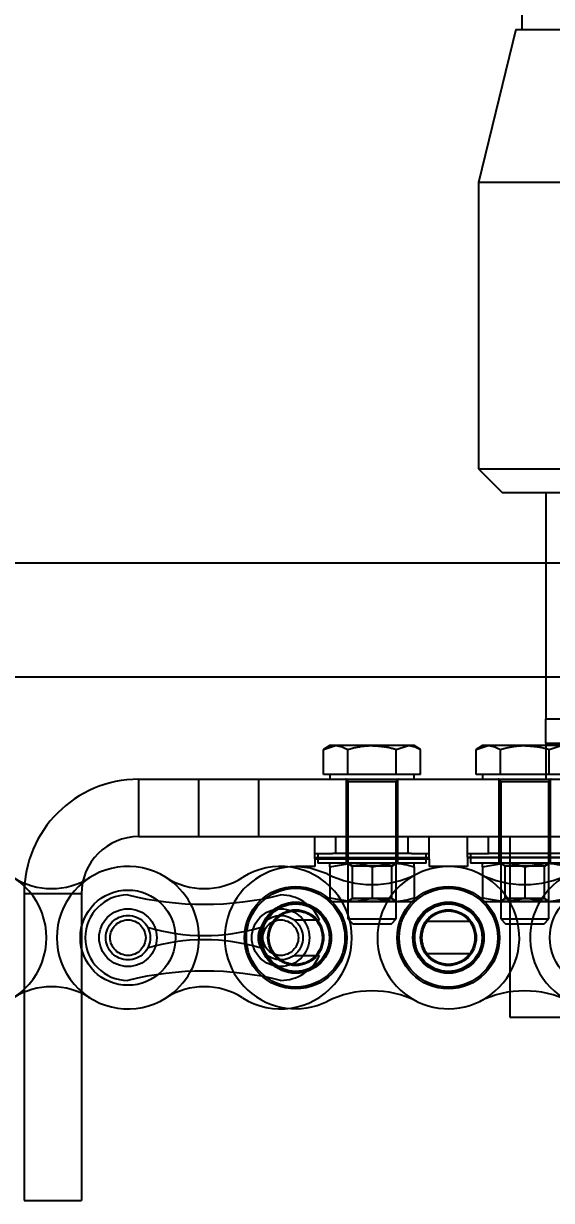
# Model space of a CAD drawing. Header units: metres. Extents: x 0 to 63075, y 0 to 44550.
# Drawn here: x 41566 to 41609.9, y 35213.3 to 35311.1 of the extents above; entities that cross this region are included whole.
import ezdxf

# ---------------------------------------------------------------- set-up
doc = ezdxf.new("R2010")
doc.units = ezdxf.units.M
doc.header["$LTSCALE"] = 75
doc.linetypes.add('HIDDEN2', pattern=[4.7625, 3.175, -1.5875])
for name, color, linetype in [('SDM', 7, 'Continuous'), ('SL4', 4, 'Continuous'), ('ST1', 7, 'HIDDEN2')]:
    doc.layers.add(name, color=color, linetype=linetype)
doc.styles.add('ROMANS', font='ROMANS.SHX')
doc.dimstyles.new('75___1-75', dxfattribs={"dimscale": 75, "dimtxt": 2.5, "dimasz": 2, "dimexe": 1.5, "dimexo": 1, "dimgap": 0.5, "dimtad": 1, "dimdec": 0, "dimzin": 12, "dimtxsty": 'ROMANS', "dimcen": 0, "dimclrd": 256, "dimclre": 256, "dimclrt": 3, "dimazin": 3, "dimtfac": 1, "dimtdec": 0, "dimtmove": 0, "dimatfit": 0, "dimfxl": 1, "dimlwd": -1, "dimlwe": -1, "dimarcsym": 0})

# ---------------------------------------------------------------- blocks, each defined once
blk = doc.blocks.new('*D31')
at = {"layer": 'Defpoints', "color": 0, "transparency": 16777216}
for p in [(37273.133, 35690.511), (37273.133, 35271.031), (41947.608, 35271.031)]:
    blk.add_point(p, dxfattribs=at)
at = {"layer": 'SDM', "transparency": 16777216}
for p, q in [((37273.133, 35346.031), (37273.133, 35803.011)), ((41947.608, 35346.031), (41947.608, 35803.011)), ((41797.608, 35690.511), (37423.133, 35690.511))]:
    blk.add_line(p, q, dxfattribs=at)
for points in [[(37423.133, 35715.511), (37423.133, 35665.511), (37273.133, 35690.511)], [(41797.608, 35715.511), (41797.608, 35665.511), (41947.608, 35690.511)]]:
    blk.add_solid(points, dxfattribs=at)
at = {"layer": 'SDM', "color": 3, "transparency": 16777216, "insert": (39610.371, 35821.761), "char_height": 187.5, "attachment_point": 5, "style": 'ROMANS'}
blk.add_mtext('4674', dxfattribs=at)
blk = doc.blocks.new('A$C6e6623c1')
at = {"layer": 'SL4'}
for p, q in [((4334.328, 1780.652), (4334.328, 1769.652)), ((4333.828, 1769.652), (4330.728, 1756.952)), ((4333.828, 1769.652), (4366.328, 1769.652)), ((4330.728, 1756.952), (4330.728, 1733.152)), ((4366.328, 1756.952), (4330.728, 1756.952)), ((4330.728, 1733.152), (4332.728, 1731.152)), ((4330.728, 1733.152), (4366.328, 1733.152)), ((4366.328, 1731.152), (4332.728, 1731.152)), ((4336.328, 1731.152), (4336.328, 1725.35)), ((3669.713, 1725.35), (4614.715, 1725.35)), ((4619.713, 1715.825), (3669.713, 1715.825))]:
    blk.add_line(p, q, dxfattribs=at)
at = {"layer": 'ST1'}
for p, q in [((4336.328, 1725.35), (4336.328, 1712.373)), ((3669.713, 1720.588), (4669.713, 1720.588)), ((4669.713, 1715.825), (3669.713, 1715.825)), ((4336.328, 1712.373), (4338.417, 1712.373)), ((4317.836, 1709.84), (4318.846, 1710.152)), ((4318.378, 1710.152), (4317.836, 1709.84)), ((4317.836, 1707.753), (4317.836, 1709.84)), ((4318.846, 1710.152), (4318.378, 1710.152)), ((4321.878, 1710.152), (4318.846, 1710.152)), ((4319.857, 1707.753), (4319.857, 1709.84)), ((4324.909, 1710.152), (4321.878, 1710.152)), ((4323.898, 1709.84), (4324.909, 1710.152)), ((4323.898, 1707.753), (4323.898, 1709.84)), ((4325.378, 1710.152), (4324.909, 1710.152)), ((4325.919, 1709.84), (4325.378, 1710.152)), ((4325.919, 1707.753), (4325.919, 1709.84)), ((4330.536, 1709.84), (4331.546, 1710.152)), ((4331.078, 1710.152), (4330.536, 1709.84)), ((4330.536, 1707.753), (4330.536, 1709.84)), ((4331.546, 1710.152), (4331.078, 1710.152)), ((4334.578, 1710.152), (4331.546, 1710.152)), ((4332.557, 1707.753), (4332.557, 1709.84)), ((4337.609, 1710.152), (4334.578, 1710.152)), ((4336.328, 1710.353), (4351.328, 1710.353)), ((4336.328, 1710.353), (4336.328, 1707.353)), ((4336.598, 1709.84), (4337.609, 1710.152)), ((4336.598, 1707.753), (4336.598, 1709.84)), ((4318.846, 1707.753), (4317.836, 1707.753)), ((4318.378, 1707.753), (4318.378, 1707.353)), ((4319.857, 1707.753), (4318.846, 1707.753)), ((4321.878, 1707.753), (4319.857, 1707.753)), ((4323.898, 1707.753), (4321.878, 1707.753)), ((4324.909, 1707.753), (4323.898, 1707.753)), ((4325.919, 1707.753), (4324.909, 1707.753)), ((4325.378, 1707.353), (4325.378, 1707.753)), ((4331.546, 1707.753), (4330.536, 1707.753)), ((4331.078, 1707.753), (4331.078, 1707.353)), ((4332.557, 1707.753), (4331.546, 1707.753)), ((4334.578, 1707.753), (4332.557, 1707.753)), ((4336.598, 1707.753), (4334.578, 1707.753)), ((4337.609, 1707.753), (4336.598, 1707.753)), ((4302.468, 1702.59), (4302.468, 1707.353)), ((4302.468, 1707.353), (4307.468, 1707.353)), ((4307.468, 1702.59), (4307.468, 1707.353)), ((4307.468, 1707.353), (4312.468, 1707.353)), ((4312.468, 1702.59), (4312.468, 1707.353)), ((4312.468, 1707.353), (4420.188, 1707.353)), ((4319.728, 1707.353), (4319.728, 1702.59)), ((4323.878, 1707.152), (4319.878, 1707.152)), ((4319.878, 1707.152), (4319.878, 1695.743)), ((4323.878, 1695.743), (4323.878, 1707.152)), ((4324.028, 1702.59), (4324.028, 1707.353)), ((4332.428, 1707.353), (4332.428, 1702.59)), ((4336.578, 1707.152), (4332.578, 1707.152)), ((4332.578, 1707.152), (4332.578, 1695.743)), ((4336.578, 1695.743), (4336.578, 1707.152)), ((4336.728, 1702.59), (4336.728, 1707.353)), ((4302.468, 1702.59), (4307.468, 1702.59)), ((4307.468, 1702.59), (4312.468, 1702.59)), ((4312.468, 1702.59), (4420.188, 1702.59)), ((4317.128, 1701.19), (4317.128, 1702.59)), ((4318.878, 1701.19), (4318.878, 1702.59)), ((4319.728, 1702.59), (4319.728, 1701.19)), ((4324.028, 1701.19), (4324.028, 1702.59)), ((4324.878, 1701.19), (4324.878, 1702.59)), ((4326.628, 1701.19), (4326.628, 1702.59)), ((4329.828, 1701.19), (4329.828, 1702.59)), ((4331.578, 1701.19), (4331.578, 1702.59)), ((4332.428, 1702.59), (4332.428, 1701.19)), ((4333.332, 1702.59), (4333.332, 1687.59)), ((4336.728, 1701.19), (4336.728, 1702.59)), ((4317.128, 1701.19), (4318.594, 1701.19)), ((4317.128, 1700.753), (4317.128, 1701.19)), ((4317.128, 1700.84), (4326.628, 1700.84)), ((4317.128, 1700.753), (4326.628, 1700.753)), ((4317.128, 1700.753), (4317.128, 1700.095)), ((4317.378, 1701.19), (4317.378, 1700.39)), ((4325.161, 1701.19), (4318.594, 1701.19)), ((4319.728, 1701.19), (4319.728, 1700.39)), ((4324.028, 1700.39), (4324.028, 1701.19)), ((4325.161, 1701.19), (4326.628, 1701.19)), ((4326.378, 1700.39), (4326.378, 1701.19)), ((4326.628, 1700.753), (4326.628, 1701.19)), ((4326.628, 1700.753), (4326.628, 1700.095)), ((4329.828, 1701.19), (4331.578, 1701.19)), ((4329.828, 1700.878), (4329.828, 1701.19)), ((4329.828, 1700.878), (4339.328, 1700.878)), ((4329.828, 1700.878), (4329.828, 1700.095)), ((4329.828, 1700.84), (4339.328, 1700.84)), ((4330.078, 1701.19), (4330.078, 1700.39)), ((4337.578, 1701.19), (4331.578, 1701.19)), ((4332.428, 1701.19), (4332.428, 1700.39)), ((4336.728, 1700.39), (4336.728, 1701.19)), ((4317.128, 1700.095), (4315.528, 1700.095)), ((4326.378, 1700.39), (4317.378, 1700.39)), ((4318.378, 1700.077), (4320.128, 1700.39)), ((4318.378, 1700.077), (4318.378, 1697.503)), ((4319.878, 1700.39), (4319.878, 1700.365)), ((4319.878, 1700.39), (4320.228, 1700.145)), ((4323.878, 1700.365), (4319.878, 1700.365)), ((4319.878, 1700.365), (4320.228, 1700.12)), ((4323.528, 1700.145), (4320.228, 1700.145)), ((4320.228, 1700.145), (4320.228, 1700.12)), ((4323.528, 1700.12), (4320.228, 1700.12)), ((4320.228, 1700.12), (4320.228, 1697.435)), ((4321.878, 1700.077), (4323.628, 1700.39)), ((4321.878, 1700.077), (4321.878, 1697.503)), ((4323.528, 1700.145), (4323.878, 1700.39)), ((4323.528, 1700.12), (4323.878, 1700.365)), ((4323.528, 1700.12), (4323.528, 1700.145)), ((4323.528, 1697.435), (4323.528, 1700.12)), ((4323.878, 1700.365), (4323.878, 1700.39)), ((4325.378, 1700.077), (4325.378, 1697.503)), ((4328.227, 1700.095), (4326.628, 1700.095)), ((4329.828, 1700.095), (4328.227, 1700.095)), ((4339.078, 1700.39), (4330.078, 1700.39)), ((4331.078, 1700.077), (4332.828, 1700.39)), ((4331.078, 1700.077), (4331.078, 1697.503)), ((4332.578, 1700.39), (4332.578, 1700.365)), ((4332.578, 1700.39), (4332.928, 1700.145)), ((4336.578, 1700.365), (4332.578, 1700.365)), ((4332.578, 1700.365), (4332.928, 1700.12)), ((4336.228, 1700.145), (4332.928, 1700.145)), ((4332.928, 1700.145), (4332.928, 1700.12)), ((4336.228, 1700.12), (4332.928, 1700.12)), ((4332.928, 1700.12), (4332.928, 1697.435)), ((4334.578, 1700.077), (4336.328, 1700.39)), ((4334.578, 1700.077), (4334.578, 1697.503)), ((4336.228, 1700.145), (4336.578, 1700.39)), ((4336.228, 1700.12), (4336.578, 1700.365)), ((4336.228, 1700.12), (4336.228, 1700.145)), ((4336.228, 1697.435), (4336.228, 1700.12)), ((4336.578, 1700.365), (4336.578, 1700.39)), ((4297.705, 1697.827), (4292.943, 1697.827)), ((4292.943, 1697.827), (4292.943, 1672.353)), ((4297.705, 1697.827), (4297.705, 1672.353)), ((4318.378, 1697.503), (4320.128, 1697.19)), ((4318.378, 1697.19), (4320.128, 1697.19)), ((4320.228, 1697.46), (4319.878, 1697.215)), ((4320.228, 1697.435), (4319.878, 1697.19)), ((4319.878, 1697.215), (4323.878, 1697.215)), ((4320.128, 1697.19), (4323.628, 1697.19)), ((4320.228, 1697.46), (4323.528, 1697.46)), ((4320.228, 1697.435), (4323.528, 1697.435)), ((4321.878, 1697.503), (4323.628, 1697.19)), ((4323.878, 1697.215), (4323.528, 1697.46)), ((4323.878, 1697.19), (4323.528, 1697.435)), ((4323.628, 1697.19), (4325.378, 1697.19)), ((4331.078, 1697.503), (4332.828, 1697.19)), ((4331.078, 1697.19), (4332.828, 1697.19)), ((4332.928, 1697.46), (4332.578, 1697.215)), ((4332.928, 1697.435), (4332.578, 1697.19)), ((4332.578, 1697.215), (4336.578, 1697.215)), ((4332.828, 1697.19), (4336.328, 1697.19)), ((4332.928, 1697.46), (4336.228, 1697.46)), ((4332.928, 1697.435), (4336.228, 1697.435)), ((4334.578, 1697.503), (4336.328, 1697.19)), ((4336.578, 1697.215), (4336.228, 1697.46)), ((4336.578, 1697.19), (4336.228, 1697.435)), ((4336.328, 1697.19), (4338.078, 1697.19)), ((4315.382, 1695.666), (4317.505, 1695.666)), ((4319.878, 1695.743), (4323.878, 1695.743)), ((4319.878, 1695.743), (4320.268, 1695.353)), ((4320.268, 1695.353), (4323.488, 1695.353)), ((4323.488, 1695.353), (4323.878, 1695.743)), ((4330.008, 1695.525), (4326.447, 1695.525)), ((4332.578, 1695.743), (4336.578, 1695.743)), ((4332.578, 1695.743), (4332.968, 1695.353)), ((4332.968, 1695.353), (4336.188, 1695.353)), ((4336.188, 1695.353), (4336.578, 1695.743)), ((4315.382, 1692.714), (4317.505, 1692.714)), ((4330.008, 1692.855), (4326.447, 1692.855)), ((4326.537, 1692.743), (4326.447, 1692.855)), ((4330.008, 1692.855), (4329.834, 1692.65)), ((4333.332, 1687.59), (4349.83, 1687.59)), ((4292.943, 1672.353), (4297.705, 1672.353))]:
    blk.add_line(p, q, dxfattribs=at)
at = {"layer": 'ST1', "flags": 128}
for points in [[(4318.149, 1699.481), (4316.736, 1699.97), (4315.528, 1700.095)], [(4326.447, 1695.525), (4326.654, 1695.763), (4326.764, 1695.866)]]:
    blk.add_lwpolyline(points, dxfattribs=at)
at = {"layer": 'ST1'}
for centre, radius in [((4301.575, 1694.19), 3.96), ((4315.528, 1694.19), 4.255), ((4315.528, 1694.19), 4.1), ((4315.528, 1694.19), 4.1), ((4315.528, 1694.19), 4.1), ((4315.528, 1694.19), 4.1), ((4328.227, 1694.19), 4.255), ((4328.227, 1694.19), 4.1), ((4328.227, 1694.19), 4.1), ((4328.227, 1694.19), 4.1), ((4328.227, 1694.19), 4.1), ((4340.928, 1694.19), 4.255), ((4315.528, 1694.19), 2.955), ((4315.528, 1694.19), 2.892), ((4315.528, 1694.19), 2.803), ((4328.227, 1694.19), 2.955), ((4328.227, 1694.19), 2.892), ((4328.227, 1694.19), 2.803), ((4301.575, 1694.19), 2.398), ((4301.575, 1694.19), 1.845), ((4314.275, 1694.19), 2.398), ((4314.275, 1694.19), 1.845), ((4315.528, 1694.19), 2.314), ((4315.528, 1694.19), 2.225), ((4328.227, 1694.19), 2.314), ((4301.575, 1694.19), 1.476), ((4314.275, 1694.19), 1.476)]:
    blk.add_circle(centre, radius, dxfattribs=at)
for centre, radius, start, end in [((4302.468, 1697.827), 9.525, 90, 180), ((4319.678, 1707.152), 0.2, 0, 90), ((4324.078, 1707.152), 0.2, 90, 180), ((4332.378, 1707.152), 0.2, 0, 90), ((4336.778, 1707.152), 0.2, 90, 180), ((4302.468, 1697.827), 4.762, 90, 180), ((4288.875, 1694.19), 5.92, 237.56669, 122.43331), ((4301.575, 1694.19), 5.92, 57.56669, 302.43331), ((4315.528, 1694.19), 5.905, 90, 296.35916), ((4314.275, 1694.19), 5.92, 237.56669, 122.43331), ((4328.227, 1694.19), 5.905, 90, 296.35916), ((4328.227, 1694.19), 5.905, 296.35916, 90), ((4340.928, 1694.19), 5.905, 90, 243.64084), ((4295.225, 1704.183), 5.92, 237.56669, 302.43331), ((4307.925, 1704.183), 5.92, 237.56669, 302.43331), ((4301.575, 1694.19), 5.92, 302.43324, 57.56676), ((4321.878, 1707.005), 8.397, 243.64084, 296.35916), ((4334.578, 1707.005), 8.397, 243.64084, 296.35916), ((4301.575, 1694.19), 3.552, 90, 270), ((4307.925, 1723.287), 26.322, 256.04015, 283.95985), ((4314.275, 1694.19), 3.552, 24.55336, 90), ((4307.925, 1710.542), 16.175, 252.993, 287.007), ((4328.227, 1694.19), 2.225, 143.1301, 216.8699), ((4328.227, 1694.19), 2.225, 323.1301, 36.8699), ((4307.925, 1677.838), 16.175, 72.993, 107.007), ((4314.275, 1694.19), 3.552, 270, 335.44664), ((4307.925, 1665.093), 26.322, 76.04015, 103.95985), ((4295.225, 1684.197), 5.92, 57.56669, 122.43331), ((4307.925, 1684.197), 5.92, 57.56669, 122.43331), ((4321.878, 1681.375), 8.397, 63.64084, 116.35916), ((4334.578, 1681.375), 8.397, 63.64084, 116.35916)]:
    blk.add_arc(centre, radius, start, end, dxfattribs=at)
for points, knots in [([(4336.328, 1710.353), (4336.328, 1710.384), (4336.328, 1710.448), (4336.328, 1711.03), (4336.328, 1711.856), (4336.328, 1712.373)], [0, 0, 0, 0, 0.268328, 0.541138, 1, 1, 1, 1]), ([(4318.846, 1710.152), (4318.87, 1710.152), (4319.212, 1710.148), (4319.546, 1709.988), (4319.857, 1709.84)], [0, 0, 0, 0, 0.070174, 1, 1, 1, 1]), ([(4319.857, 1709.84), (4320.375, 1709.969), (4321.042, 1710.135), (4321.726, 1710.149), (4321.878, 1710.152)], [0, 0, 0, 0, 0.778131, 1, 1, 1, 1]), ([(4321.878, 1710.152), (4322.426, 1710.112), (4323.11, 1710.061), (4323.768, 1709.877), (4323.898, 1709.84)], [0, 0, 0, 0, 0.801725, 1, 1, 1, 1]), ([(4324.909, 1710.152), (4324.933, 1710.152), (4325.274, 1710.148), (4325.608, 1709.988), (4325.919, 1709.84)], [0, 0, 0, 0, 0.070174, 1, 1, 1, 1]), ([(4331.546, 1710.152), (4331.57, 1710.152), (4331.912, 1710.148), (4332.246, 1709.988), (4332.557, 1709.84)], [0, 0, 0, 0, 0.070174, 1, 1, 1, 1]), ([(4332.557, 1709.84), (4333.075, 1709.969), (4333.742, 1710.135), (4334.426, 1710.149), (4334.578, 1710.152)], [0, 0, 0, 0, 0.778131, 1, 1, 1, 1]), ([(4334.578, 1710.152), (4335.126, 1710.112), (4335.81, 1710.061), (4336.468, 1709.877), (4336.598, 1709.84)], [0, 0, 0, 0, 0.801725, 1, 1, 1, 1]), ([(4318.378, 1700.077), (4318.378, 1700.125), (4318.378, 1700.308), (4318.378, 1700.355), (4318.378, 1700.39)], [0, 0, 0, 0, 0.257551, 1, 1, 1, 1]), ([(4320.128, 1700.39), (4320.169, 1700.39), (4320.76, 1700.385), (4321.339, 1700.226), (4321.878, 1700.077)], [0, 0, 0, 0, 0.070174, 1, 1, 1, 1]), ([(4323.628, 1700.39), (4323.669, 1700.39), (4324.26, 1700.385), (4324.839, 1700.226), (4325.378, 1700.077)], [0, 0, 0, 0, 0.0701742, 1, 1, 1, 1]), ([(4325.378, 1700.077), (4325.378, 1700.125), (4325.378, 1700.308), (4325.378, 1700.355), (4325.378, 1700.39)], [0, 0, 0, 0, 0.257551, 1, 1, 1, 1]), ([(4331.078, 1700.077), (4331.078, 1700.125), (4331.078, 1700.308), (4331.078, 1700.355), (4331.078, 1700.39)], [0, 0, 0, 0, 0.257551, 1, 1, 1, 1]), ([(4332.828, 1700.39), (4332.869, 1700.39), (4333.46, 1700.385), (4334.039, 1700.226), (4334.578, 1700.077)], [0, 0, 0, 0, 0.070174, 1, 1, 1, 1]), ([(4336.328, 1700.39), (4336.369, 1700.39), (4336.96, 1700.385), (4337.539, 1700.226), (4338.078, 1700.077)], [0, 0, 0, 0, 0.0701742, 1, 1, 1, 1]), ([(4318.378, 1697.503), (4318.378, 1697.455), (4318.378, 1697.272), (4318.378, 1697.225), (4318.378, 1697.19)], [0, 0, 0, 0, 0.257551, 1, 1, 1, 1]), ([(4320.128, 1697.19), (4320.169, 1697.19), (4320.76, 1697.195), (4321.339, 1697.354), (4321.878, 1697.503)], [0, 0, 0, 0, 0.070174, 1, 1, 1, 1]), ([(4323.628, 1697.19), (4323.669, 1697.19), (4324.26, 1697.195), (4324.839, 1697.354), (4325.378, 1697.503)], [0, 0, 0, 0, 0.0701742, 1, 1, 1, 1]), ([(4325.378, 1697.503), (4325.378, 1697.455), (4325.378, 1697.272), (4325.378, 1697.225), (4325.378, 1697.19)], [0, 0, 0, 0, 0.257551, 1, 1, 1, 1]), ([(4331.078, 1697.503), (4331.078, 1697.455), (4331.078, 1697.272), (4331.078, 1697.225), (4331.078, 1697.19)], [0, 0, 0, 0, 0.257551, 1, 1, 1, 1]), ([(4332.828, 1697.19), (4332.869, 1697.19), (4333.46, 1697.195), (4334.039, 1697.354), (4334.578, 1697.503)], [0, 0, 0, 0, 0.070174, 1, 1, 1, 1]), ([(4336.328, 1697.19), (4336.369, 1697.19), (4336.96, 1697.195), (4337.539, 1697.354), (4338.078, 1697.503)], [0, 0, 0, 0, 0.0701742, 1, 1, 1, 1]), ([(4326.447, 1695.525), (4326.559, 1695.655), (4326.778, 1695.911), (4327.218, 1696.194), (4327.707, 1696.374), (4328.227, 1696.435), (4328.748, 1696.374), (4329.237, 1696.194), (4329.677, 1695.911), (4329.896, 1695.655), (4330.008, 1695.525)], [0, 0, 0, 0, 0.130043, 0.255982, 0.379107, 0.5, 0.620893, 0.744018, 0.869957, 1, 1, 1, 1]), ([(4330.008, 1692.855), (4329.896, 1692.725), (4329.677, 1692.469), (4329.237, 1692.186), (4328.748, 1692.006), (4328.227, 1691.945), (4327.707, 1692.006), (4327.218, 1692.186), (4326.778, 1692.469), (4326.559, 1692.725), (4326.447, 1692.855)], [0, 0, 0, 0, 0.130043, 0.255982, 0.379107, 0.5, 0.620893, 0.744018, 0.869957, 1, 1, 1, 1])]:
    blk.add_open_spline(points, degree=3, knots=knots, dxfattribs=at)

msp = doc.modelspace()

# ---------------------------------------------------------------- block references
at = {"layer": 'SDM'}
msp.add_blockref('A$C6e6623c1', (37273.133, 33540.918), dxfattribs=at)

# ---------------------------------------------------------------- dimensions: what is measured, and where the dimension line sits
dim = msp.add_linear_dim(base=(37273.133, 35690.511), p1=(41947.608, 35271.031), p2=(37273.133, 35271.031), dimstyle='75___1-75', override={"dimtmove": 1}, dxfattribs=at)
dim.commit()
dim.dimension.update_dxf_attribs({"geometry": '*D31', "text_midpoint": (39610.371, 35821.761)})

doc.saveas('drawing.dxf')
